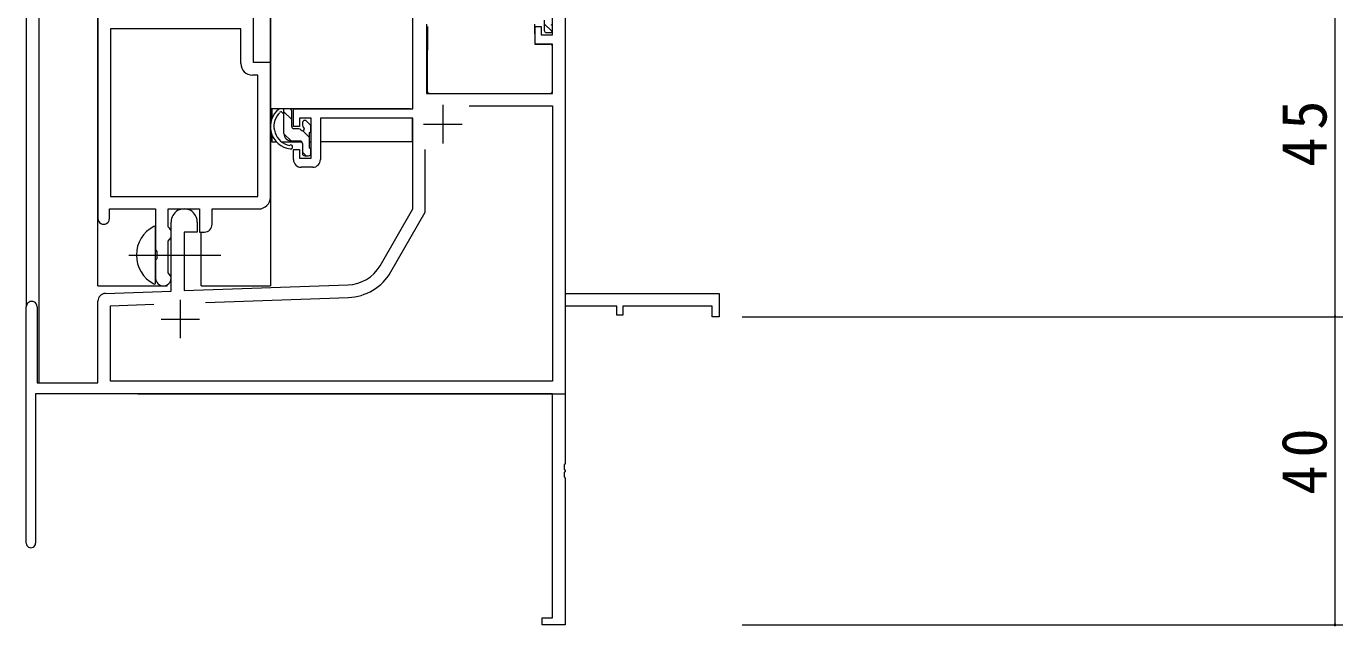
# Model space of a CAD drawing. Units: millimetres, scale not verified. Extents: x -841 to 292, y -594 to 212.
# Drawn here: x -698.7 to -527.7, y -467.8 to -390 of the extents above; entities that cross this region are included whole.
import ezdxf

# ---------------------------------------------------------------- set-up
doc = ezdxf.new("R2010")
doc.units = ezdxf.units.MM
doc.header["$LTSCALE"] = 2
doc.linetypes.add('CHAIN2', pattern=[12, 9, -1, 1, -1])
for name, color, linetype, lineweight in [('0-3_YKK_11', 7, 'Continuous', 9), ('0-4_YKK_12', 2, 'Continuous', 9), ('0-5_YKK_13', 4, 'Continuous', 9), ('0-6_YKK_D', 6, 'Continuous', 9)]:
    doc.layers.add(name, color=color, linetype=linetype, lineweight=lineweight)
doc.styles.add('ＭＳ ゴシック', font='')
doc.styles.get('ＭＳ ゴシック').set_extended_font_data('MS Gothic')

msp = doc.modelspace()

# ---------------------------------------------------------------- linework, layer by layer
at = {"layer": '0-3_YKK_11'}
for p, q in [((-669.204, -394.716), (-669.204, -344.716)), ((-689.404, -348.716), (-689.404, -414.966)), ((-628.704, -382.716), (-628.704, -424.716)), ((-648.504, -400.716), (-648.504, -384.416)), ((-646.704, -389.716), (-646.704, -398.716)), ((-670.834, -390.346), (-687.774, -390.346)), ((-687.774, -390.346), (-687.774, -412.086)), ((-687.774, -390.346), (-687.774, -412.086)), ((-670.834, -394.846), (-670.834, -390.346)), ((-630.334, -398.716), (-630.334, -392.316)), ((-667.004, -394.716), (-669.204, -394.716)), ((-667.004, -412.216), (-667.004, -394.716)), ((-668.634, -396.346), (-669.334, -396.346)), ((-668.634, -412.086), (-668.634, -396.346)), ((-646.704, -398.716), (-630.334, -398.716)), ((-664.004, -400.716), (-648.504, -400.716)), ((-644.604, -400.216), (-644.604, -405.216)), ((-641.191, -400.346), (-630.334, -400.346)), ((-641.191, -400.346), (-630.334, -400.346)), ((-630.334, -400.346), (-630.334, -436.086)), ((-660.504, -401.916), (-660.504, -407.316)), ((-648.504, -401.916), (-660.504, -401.916)), ((-647.104, -402.716), (-642.104, -402.716)), ((-661.504, -408.316), (-663.004, -408.316)), ((-687.774, -412.086), (-668.634, -412.086)), ((-687.904, -413.716), (-681.904, -413.716)), ((-687.904, -414.966), (-687.904, -413.716)), ((-681.904, -413.716), (-681.904, -419.045)), ((-680.274, -413.716), (-676.204, -413.716)), ((-680.274, -416.033), (-680.274, -413.716)), ((-676.204, -413.716), (-676.204, -416.716)), ((-674.574, -413.716), (-668.504, -413.716)), ((-674.574, -415.716), (-674.574, -413.716)), ((-679.904, -424.385), (-679.904, -415.416)), ((-680.126, -416.227), (-680.274, -416.033)), ((-679.904, -416.516), (-680.126, -416.227)), ((-679.904, -417.416), (-679.904, -416.516)), ((-676.204, -416.716), (-675.574, -416.716)), ((-680.274, -417.899), (-680.126, -417.706)), ((-680.274, -422.033), (-680.274, -417.899)), ((-680.126, -417.706), (-679.904, -417.416)), ((-681.904, -419.045), (-681.761, -419.237)), ((-681.761, -420.195), (-681.904, -420.387)), ((-681.904, -420.387), (-681.904, -422.716)), ((-681.761, -419.237), (-681.761, -420.195)), ((-680.126, -422.227), (-680.274, -422.033)), ((-679.904, -422.516), (-680.126, -422.227)), ((-679.904, -422.716), (-679.904, -422.516)), ((-678.204, -424.325), (-656.914, -423.582)), ((-689.404, -436.316), (-689.404, -425.682)), ((-688.439, -424.683), (-679.904, -424.385)), ((-678.704, -425.516), (-678.704, -430.516)), ((-675.414, -425.859), (-656.857, -425.211)), ((-628.704, -424.716), (-608.704, -424.716)), ((-698.704, -457.116), (-698.704, -426.416)), ((-697.304, -426.416), (-697.304, -436.316)), ((-687.774, -426.29), (-682.137, -426.094)), ((-687.774, -436.086), (-687.774, -426.29)), ((-622.004, -426.346), (-628.704, -426.346)), ((-628.704, -426.346), (-628.704, -446.758)), ((-681.204, -428.016), (-676.204, -428.016)), ((-697.504, -437.716), (-697.504, -457.116)), ((-630.334, -437.716), (-697.504, -437.716)), ((-697.304, -436.316), (-689.404, -436.316)), ((-630.334, -436.086), (-687.774, -436.086)), ((-630.334, -466.816), (-630.334, -437.716)), ((-628.704, -448.675), (-628.704, -467.716))]:
    msp.add_line(p, q, dxfattribs=at)
for points in [[(-630.334, -392.316), (-632.604, -392.316), (-632.604, -390.016), (-631.804, -390.016), (-631.804, -391.116), (-630.334, -391.116), (-630.334, -385.916), (-631.804, -385.916), (-631.804, -387.016), (-632.604, -387.016), (-632.604, -384.716), (-630.334, -384.716), (-630.334, -382.716), (-628.704, -382.716)], [(-664.004, -407.316), (-664.004, -406.016), (-663.204, -406.016), (-663.204, -407.116), (-661.704, -407.116), (-661.704, -401.916), (-663.204, -401.916), (-663.204, -403.016), (-664.004, -403.016), (-664.004, -400.716)], [(-652.758, -421.085), (-648.504, -413.716), (-648.504, -401.916)], [(-651.347, -421.9), (-646.874, -414.153), (-646.874, -406.018)], [(-676.504, -415.416), (-676.504, -416.716), (-678.204, -416.716), (-678.204, -424.325)], [(-608.704, -424.716), (-608.704, -427.716), (-609.604, -427.716), (-609.604, -426.346)], [(-609.604, -426.346), (-621.204, -426.346), (-621.204, -427.516), (-622.004, -427.516), (-622.004, -426.346)], [(-628.704, -446.758), (-628.824, -446.941), (-628.824, -447.491), (-628.704, -447.675), (-628.704, -447.758), (-628.824, -447.941), (-628.824, -448.491), (-628.704, -448.675)], [(-628.704, -467.716), (-631.704, -467.716), (-631.704, -466.816), (-630.334, -466.816)]]:
    msp.add_lwpolyline(points, dxfattribs=at)
for centre, radius, start, end in [((-669.334, -394.846), 1.5, 180, 269.99998), ((-663.004, -407.316), 1, 180, 269.99998), ((-661.504, -407.316), 1, 270, 359.99998), ((-678.204, -415.416), 1.7, 359.99998, 180), ((-668.504, -412.216), 1.5, 270, 359.99998), ((-688.654, -414.966), 0.75, 179.99998, 0), ((-675.574, -415.716), 1, 270, 359.99998), ((-657.088, -418.585), 5, 271.99998, 329.99998), ((-657.088, -418.585), 6.63, 271.99998, 329.99998), ((-680.904, -422.716), 1, 179.99998, 0), ((-698.004, -426.416), 0.7, 359.99998, 180), ((-688.404, -425.682), 1, 91.99997, 179.99998), ((-698.104, -457.116), 0.6, 179.99998, 0)]:
    msp.add_arc(centre, radius, start, end, dxfattribs=at)
at = {"layer": '0-4_YKK_12'}
for p, q in [((-667.004, -257.966), (-667.004, -423.716)), ((-689.404, -423.716), (-689.404, -349.016)), ((-698.704, -350.904), (-698.704, -426.416)), ((-697.074, -350.904), (-697.074, -436.316)), ((-676.004, -423.716), (-676.004, -416.7)), ((-628.704, -422.216), (-628.704, -437.716)), ((-689.404, -423.716), (-680.404, -423.716)), ((-680.404, -423.716), (-680.404, -423.581)), ((-676.004, -423.716), (-667.004, -423.716)), ((-684.204, -437.716), (-628.704, -437.716))]:
    msp.add_line(p, q, dxfattribs=at)
at = {"layer": '0-5_YKK_13'}
for p, q in [((-667, -400.716), (-667, -387.516)), ((-632.702, -389.716), (-632.634, -392.316)), ((-631.434, -389.216), (-631.434, -390.516)), ((-630.4, -390.704), (-631.434, -389.669)), ((-646.58, -390.014), (-646.634, -396.216)), ((-631.134, -390.816), (-630.634, -390.816)), ((-630.334, -390.516), (-630.334, -390.016)), ((-646.599, -392.216), (-646.704, -392.216)), ((-632.634, -392.316), (-630.665, -392.316)), ((-630.334, -396.216), (-630.365, -392.614)), ((-646.634, -396.216), (-646.615, -398.419)), ((-630.353, -398.419), (-630.334, -396.216)), ((-646.704, -397.146), (-646.625, -397.225)), ((-646.315, -398.716), (-630.653, -398.716)), ((-648.804, -400.716), (-667, -400.716)), ((-666.8, -400.716), (-666.8, -401.968)), ((-664.534, -400.716), (-665.834, -400.716)), ((-665.234, -403.916), (-665.234, -400.716)), ((-664.234, -402.124), (-665.234, -401.124)), ((-664.234, -403.016), (-664.234, -401.016)), ((-663.295, -403.316), (-663.934, -403.316)), ((-662.834, -402.516), (-662.834, -402.855)), ((-661.822, -402.804), (-662.322, -402.304)), ((-661.734, -403.616), (-661.734, -403.016)), ((-648.6, -401.997), (-648.6, -405.016)), ((-666.8, -404.106), (-666.8, -405.016)), ((-666.8, -405.016), (-666.219, -405.016)), ((-665.523, -405.016), (-662.91, -405.016)), ((-664.271, -404.916), (-665.233, -403.953)), ((-663.134, -404.916), (-664.234, -404.916)), ((-662.834, -405.216), (-662.834, -406.516)), ((-661.934, -404.424), (-662.795, -403.563)), ((-661.934, -405.816), (-661.934, -403.816)), ((-661.934, -405.016), (-661.704, -405.016)), ((-648.6, -405.016), (-660.504, -405.016)), ((-662.37, -406.816), (-662.834, -406.353)), ((-662.534, -406.816), (-662.034, -406.816)), ((-661.734, -406.516), (-661.734, -406.016)), ((-681.904, -423.312), (-681.904, -416.121))]:
    msp.add_line(p, q, dxfattribs=at)
at = {"layer": '0-5_YKK_13', "linetype": 'CHAIN2'}
for p, q in [((-685.404, -419.71), (-673.417, -419.71)), ((-685.404, -419.716), (-673.417, -419.716))]:
    msp.add_line(p, q, dxfattribs=at)
at = {"layer": '0-5_YKK_13'}
for centre, radius, start, end in [((-630.534, -390.016), 0.2, 0, 90), ((-631.134, -390.516), 0.3, 180, 270), ((-630.634, -390.516), 0.3, 270, 0), ((-630.665, -392.616), 0.3, 0.5, 90), ((-646.315, -398.416), 0.3, 180.49998, 270), ((-630.653, -398.416), 0.3, 270, 359.5), ((-664.12, -403.037), 2.885, 126.45192, 263.90388), ((-664.034, -403.003), 2.504, 139.45805, 259.25217), ((-666.094, -401.121), 0.3, 301.62189, 336.95038), ((-665.634, -401.316), 0.2, 36.86989, 156.95038), ((-665.234, -401.016), 0.3, 216.86989, 270), ((-664.534, -401.016), 0.3, 0, 90), ((-663.934, -403.016), 0.3, 180, 270), ((-663.295, -403.616), 0.3, 33.05573, 90), ((-662.834, -403.316), 0.25, 213.05573, 56.94426), ((-662.534, -402.516), 0.3, 45, 180), ((-662.534, -402.855), 0.3, 180, 236.94426), ((-662.034, -403.016), 0.3, 0, 45), ((-664.234, -403.916), 1, 180, 270), ((-663.134, -405.216), 0.3, 0, 90), ((-661.934, -403.616), 0.2, 270, 0), ((-664.356, -405.666), 0.25, 253.63879, 125.58162), ((-662.534, -406.516), 0.3, 180, 270), ((-662.034, -406.516), 0.3, 270, 0), ((-661.934, -406.016), 0.2, 0, 90), ((-680.204, -419.716), 4.2, 117.28096, 242.71902), ((-682.059, -416.121), 0.154, 0, 117.28096), ((-682.059, -423.312), 0.154, 242.71902, 0)]:
    msp.add_arc(centre, radius, start, end, dxfattribs=at)
at = {"layer": '0-6_YKK_D'}
for p, q in [((-528.704, -382.716), (-528.704, -427.716)), ((-605.704, -427.716), (-527.704, -427.716)), ((-605.704, -427.716), (-527.704, -427.716)), ((-528.704, -427.716), (-528.704, -467.716)), ((-605.704, -467.716), (-527.704, -467.716))]:
    msp.add_line(p, q, dxfattribs=at)
for centre, start, end in [((-528.704, -427.716), 90, 270), ((-528.704, -427.716), 90, 270), ((-528.704, -427.716), 270, 90), ((-528.704, -427.716), 270, 90), ((-528.704, -467.716), 90, 270), ((-528.704, -467.716), 270, 90)]:
    msp.add_arc(centre, 0.106, start, end, dxfattribs=at)

# ---------------------------------------------------------------- texts
at = {"layer": '0-6_YKK_D', "color": 7, "char_height": 5.865, "attachment_point": 7, "rotation": 90, "style": 'ＭＳ ゴシック'}
for s, insert in [('\\T1.27;\\W0.95;45', (-529.704, -408.25)), ('\\T1.27;\\W0.95;40', (-529.704, -450.811))]:
    msp.add_mtext(s, dxfattribs=dict(at, insert=insert))

doc.saveas('drawing.dxf')
